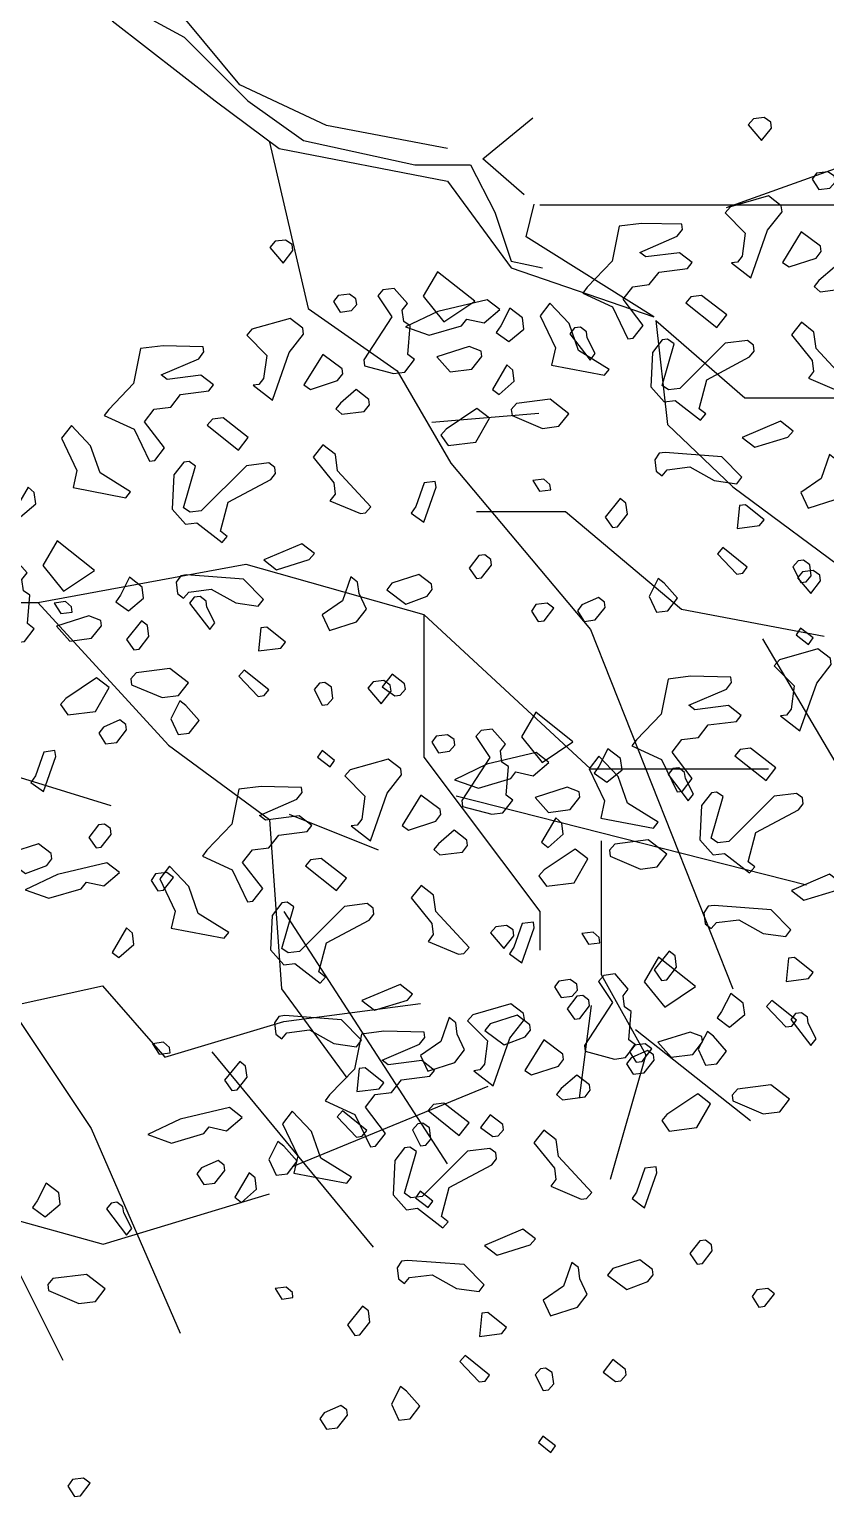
# Model space of a CAD drawing. Header units: millimetres. Extents: x 935 to 13922, y 3203 to 7816.
# Drawn here: x 5937.1 to 5980.8, y 4143.9 to 4224.6 of the extents above; entities that cross this region are included whole.
import ezdxf

# ---------------------------------------------------------------- set-up
doc = ezdxf.new("R2010")
doc.units = ezdxf.units.MM
doc.layers.add('ALBERI', color=104, linetype='Continuous')

msp = doc.modelspace()

# ---------------------------------------------------------------- linework, layer by layer
at = {"layer": 'ALBERI', "color": 104, "linetype": 'ByBlock'}
for p, q in [((5941.651, 4226.279), (5945.6, 4224.117)), ((5948.655, 4221.508), (5944.706, 4226.279)), ((5941.651, 4225.012), (5947.314, 4220.614)), ((5945.6, 4224.117), (5949.103, 4220.614)), ((5953.425, 4219.272), (5948.655, 4221.508)), ((5947.314, 4220.614), (5950.816, 4218.004)), ((5949.103, 4220.614), (5952.158, 4218.452)), ((5962.009, 4217.434), (5964.74, 4219.694)), ((5960.057, 4218.004), (5953.425, 4219.272)), ((5950.288, 4218.343), (5952.409, 4209.205)), ((5950.816, 4218.004), (5960.057, 4216.215)), ((5952.158, 4218.452), (5958.268, 4217.11)), ((5975.372, 4214.753), (5986.3, 4218.67)), ((5964.269, 4215.456), (5962.009, 4217.434)), ((5958.268, 4217.11), (5961.324, 4217.11)), ((5961.324, 4217.11), (5962.665, 4214.501)), ((5960.057, 4216.215), (5963.559, 4211.444)), ((5964.379, 4213.159), (5964.826, 4214.948)), ((5965.132, 4214.916), (5984.868, 4214.916)), ((5962.665, 4214.501), (5963.559, 4211.817)), ((5971.384, 4208.76), (5964.379, 4213.159)), ((5963.559, 4211.817), (5965.273, 4211.444)), ((5963.559, 4211.444), (5971.384, 4208.76)), ((5952.409, 4209.205), (5957.302, 4205.779)), ((5971.493, 4208.553), (5976.386, 4204.31)), ((5971.493, 4208.553), (5972.145, 4202.841)), ((5957.302, 4205.779), (5960.238, 4200.72)), ((5976.386, 4204.31), (5981.279, 4204.31)), ((5959.2, 4202.964), (5965.072, 4203.453)), ((5972.145, 4202.841), (5975.734, 4199.415)), ((5960.238, 4200.72), (5967.904, 4191.582)), ((5975.734, 4199.415), (5983.4, 4193.703)), ((5961.647, 4198.068), (5966.54, 4198.068)), ((5966.54, 4198.068), (5972.901, 4192.684)), ((5937.566, 4193.051), (5948.984, 4195.172)), ((5948.984, 4195.172), (5958.77, 4192.398)), ((5924.191, 4193.051), (5937.566, 4193.051)), ((5937.566, 4193.051), (5944.743, 4185.218)), ((5958.77, 4192.398), (5958.77, 4184.565)), ((5958.77, 4192.398), (5967.904, 4183.913)), ((5972.901, 4192.684), (5980.73, 4191.215)), ((5967.904, 4191.582), (5975.734, 4171.838)), ((5977.358, 4191.067), (5988.092, 4172.799)), ((5944.743, 4185.218), (5950.288, 4181.139)), ((5958.77, 4184.565), (5965.132, 4176.08)), ((5935.223, 4183.872), (5941.584, 4181.914)), ((5967.904, 4183.913), (5977.691, 4183.913)), ((5960.529, 4182.444), (5979.776, 4177.549)), ((5950.288, 4181.139), (5950.941, 4171.838)), ((5951.371, 4181.424), (5956.264, 4179.466)), ((5968.497, 4179.956), (5968.497, 4172.613)), ((5951.068, 4176.08), (5960.039, 4162.21)), ((5965.132, 4176.08), (5965.132, 4173.959)), ((5968.497, 4172.613), (5970.944, 4168.207)), ((5936.714, 4171.022), (5941.118, 4172.001)), ((5941.118, 4172.001), (5944.544, 4168.085)), ((5950.941, 4171.838), (5954.529, 4166.942)), ((5936.261, 4170.532), (5940.502, 4164.168)), ((5951.068, 4170.043), (5958.571, 4171.022)), ((5967.942, 4170.916), (5967.283, 4165.831)), ((5944.544, 4168.085), (5951.068, 4170.043)), ((5970.39, 4169.598), (5976.699, 4164.607)), ((5947.132, 4168.374), (5955.983, 4157.639)), ((5970.944, 4168.207), (5968.986, 4161.354)), ((5951.557, 4162.064), (5962.292, 4166.49)), ((5940.502, 4164.168), (5945.395, 4152.909)), ((5941.154, 4157.804), (5950.288, 4160.578)), ((5933.488, 4159.926), (5941.154, 4157.804)), ((5935.173, 4158.957), (5938.94, 4151.424))]:
    msp.add_line(p, q, dxfattribs=at)
at = {"layer": 'ALBERI', "color": 104}
for points in [[(5977.803, 4219.453), (5977.441, 4219.701), (5976.862, 4219.628), (5976.573, 4219.298), (5977.307, 4218.435), (5977.844, 4219.127), (5977.803, 4219.453)], [(5981.345, 4216.151), (5981.304, 4216.477), (5980.942, 4216.725), (5980.326, 4216.647), (5980.074, 4216.321), (5980.441, 4215.743), (5981.056, 4215.82), (5981.345, 4216.151)], [(5978.425, 4214.532), (5978.384, 4214.858), (5977.691, 4215.395), (5975.597, 4214.8), (5975.308, 4214.469), (5976.404, 4213.358), (5976.234, 4212.087), (5975.981, 4211.76), (5975.656, 4211.719), (5976.715, 4210.897), (5977.635, 4213.513), (5978.425, 4214.532)], [(5970.797, 4208.275), (5969.696, 4209.717), (5970.233, 4210.409), (5971.138, 4210.524), (5971.675, 4211.216), (5973.231, 4211.413), (5973.484, 4211.739), (5972.791, 4212.276), (5970.946, 4212.043), (5970.62, 4212.296), (5972.677, 4213.181), (5972.962, 4213.548), (5972.925, 4213.837), (5970.713, 4213.889), (5969.483, 4213.733), (5969.101, 4211.81), (5967.736, 4210.388), (5967.484, 4210.062), (5969.122, 4209.313), (5969.97, 4207.546), (5970.26, 4207.582), (5970.797, 4208.275)], [(5980.576, 4212.341), (5980.54, 4212.63), (5979.485, 4213.416), (5978.447, 4211.741), (5978.809, 4211.493), (5980.292, 4211.974), (5980.576, 4212.341)], [(5951.535, 4212.728), (5951.173, 4212.976), (5950.594, 4212.903), (5950.305, 4212.572), (5951.039, 4211.709), (5951.576, 4212.402), (5951.535, 4212.728)], [(5959.517, 4211.236), (5958.732, 4209.887), (5959.864, 4208.487), (5961.559, 4209.62), (5959.517, 4211.236)], [(5982.04, 4210.651), (5982.003, 4210.941), (5981.31, 4211.478), (5980.447, 4210.744), (5980.194, 4210.418), (5980.525, 4210.129), (5981.755, 4210.284), (5982.04, 4210.651)], [(5955.077, 4209.426), (5955.036, 4209.751), (5954.674, 4210), (5954.059, 4209.922), (5953.806, 4209.596), (5954.173, 4209.017), (5954.788, 4209.095), (5955.077, 4209.426)], [(5958.252, 4206.408), (5957.885, 4206.693), (5958.019, 4208.253), (5957.657, 4208.502), (5957.579, 4209.117), (5957.864, 4209.484), (5957.134, 4210.31), (5956.519, 4210.233), (5956.23, 4209.902), (5957.001, 4208.75), (5955.461, 4206.386), (5955.502, 4206.061), (5957.1, 4205.638), (5957.715, 4205.715), (5958.252, 4206.408)], [(5974.007, 4209.93), (5973.428, 4209.857), (5973.139, 4209.527), (5974.855, 4208.163), (5975.392, 4208.856), (5974.007, 4209.93)], [(5961.121, 4208.633), (5962.066, 4208.422), (5962.929, 4209.156), (5962.237, 4209.693), (5959.523, 4209.056), (5957.756, 4208.208), (5959.064, 4207.748), (5960.836, 4208.266), (5961.121, 4208.633)], [(5964.175, 4208.7), (5963.482, 4209.238), (5962.981, 4208.255), (5962.733, 4207.893), (5963.421, 4207.392), (5964.253, 4208.085), (5964.175, 4208.7)], [(5967.257, 4206.909), (5966.739, 4208.387), (5965.679, 4209.503), (5965.142, 4208.81), (5965.99, 4207.043), (5965.779, 4206.097), (5968.679, 4205.544), (5968.932, 4205.87), (5967.257, 4206.909)], [(5952.157, 4207.807), (5952.116, 4208.133), (5951.423, 4208.67), (5949.329, 4208.075), (5949.04, 4207.744), (5950.136, 4206.633), (5949.966, 4205.361), (5949.713, 4205.035), (5949.388, 4204.994), (5950.447, 4204.172), (5951.367, 4206.788), (5952.157, 4207.807)], [(5982.124, 4205.037), (5980.294, 4207.012), (5980.18, 4207.916), (5979.487, 4208.454), (5978.949, 4207.761), (5980.082, 4206.36), (5980.16, 4205.745), (5979.875, 4205.378), (5981.546, 4204.67), (5981.835, 4204.707), (5982.124, 4205.037)], [(5967.732, 4207.606), (5967.691, 4207.931), (5967.365, 4208.184), (5967.039, 4208.143), (5966.786, 4207.817), (5967.887, 4206.376), (5968.172, 4206.742), (5967.732, 4207.606)], [(5973.875, 4203.701), (5974.298, 4205.299), (5976.639, 4206.55), (5976.892, 4206.876), (5976.851, 4207.202), (5976.525, 4207.455), (5975.295, 4207.299), (5972.815, 4204.817), (5972.2, 4204.739), (5971.837, 4204.988), (5972.504, 4207.278), (5972.142, 4207.526), (5971.852, 4207.489), (5971.315, 4206.796), (5971.222, 4204.91), (5971.952, 4204.083), (5972.567, 4204.161), (5973.952, 4203.086), (5974.242, 4203.417), (5973.875, 4203.701)], [(5944.529, 4201.55), (5943.428, 4202.991), (5943.966, 4203.684), (5944.87, 4203.798), (5945.408, 4204.491), (5946.963, 4204.688), (5947.216, 4205.014), (5946.524, 4205.551), (5944.678, 4205.318), (5944.352, 4205.571), (5946.409, 4206.456), (5946.694, 4206.823), (5946.657, 4207.112), (5944.445, 4207.163), (5943.215, 4207.008), (5942.833, 4205.085), (5941.469, 4203.663), (5941.216, 4203.337), (5942.854, 4202.588), (5943.702, 4200.82), (5943.992, 4200.857), (5944.529, 4201.55)], [(5954.309, 4205.616), (5954.272, 4205.905), (5953.217, 4206.691), (5952.179, 4205.016), (5952.541, 4204.768), (5954.024, 4205.249), (5954.309, 4205.616)], [(5961.943, 4206.58), (5961.907, 4206.87), (5961.25, 4207.118), (5959.482, 4206.564), (5960.212, 4205.737), (5961.406, 4205.887), (5961.943, 4206.58)], [(5963.644, 4205.827), (5963.313, 4206.116), (5962.528, 4204.767), (5962.895, 4204.483), (5963.722, 4205.212), (5963.644, 4205.827)], [(5955.772, 4203.926), (5955.735, 4204.215), (5955.043, 4204.753), (5954.179, 4204.019), (5953.927, 4203.693), (5954.257, 4203.404), (5955.487, 4203.559), (5955.772, 4203.926)], [(5962.373, 4203.179), (5961.68, 4203.717), (5959.985, 4202.583), (5959.696, 4202.253), (5960.099, 4201.679), (5961.619, 4201.871), (5962.373, 4203.179)], [(5966.715, 4203.434), (5965.696, 4204.224), (5963.851, 4203.991), (5963.562, 4203.66), (5963.603, 4203.335), (5965.273, 4202.627), (5966.178, 4202.741), (5966.715, 4203.434)], [(5940.989, 4200.183), (5940.472, 4201.662), (5939.412, 4202.778), (5938.874, 4202.085), (5939.722, 4200.318), (5939.511, 4199.372), (5942.411, 4198.819), (5942.664, 4199.145), (5940.989, 4200.183)], [(5947.739, 4203.205), (5947.16, 4203.132), (5946.871, 4202.801), (5948.587, 4201.437), (5949.125, 4202.13), (5947.739, 4203.205)], [(5979.029, 4202.478), (5978.336, 4203.015), (5976.243, 4202.126), (5976.935, 4201.588), (5978.74, 4202.147), (5979.029, 4202.478)], [(5955.856, 4198.312), (5954.026, 4200.287), (5953.912, 4201.191), (5953.219, 4201.729), (5952.682, 4201.036), (5953.814, 4199.635), (5953.892, 4199.02), (5953.608, 4198.653), (5955.278, 4197.945), (5955.567, 4197.982), (5955.856, 4198.312)], [(5975.127, 4201.066), (5972.01, 4201.297), (5971.684, 4201.256), (5971.436, 4200.893), (5971.513, 4200.278), (5971.839, 4200.025), (5972.129, 4200.356), (5973.359, 4200.511), (5974.703, 4199.762), (5975.938, 4199.587), (5976.223, 4199.954), (5975.127, 4201.066)], [(5981.878, 4199.419), (5981.474, 4200.287), (5981.397, 4200.902), (5981.03, 4201.186), (5980.57, 4199.878), (5979.454, 4199.112), (5979.858, 4198.244), (5981.341, 4198.726), (5981.878, 4199.419)], [(5947.607, 4196.976), (5948.03, 4198.573), (5950.372, 4199.825), (5950.624, 4200.151), (5950.583, 4200.477), (5950.257, 4200.729), (5949.027, 4200.574), (5946.547, 4198.092), (5945.932, 4198.014), (5945.57, 4198.262), (5946.236, 4200.552), (5945.874, 4200.801), (5945.584, 4200.764), (5945.047, 4200.071), (5944.954, 4198.185), (5945.684, 4197.358), (5946.299, 4197.436), (5947.685, 4196.361), (5947.974, 4196.691), (5947.607, 4196.976)], [(5959.392, 4199.715), (5958.777, 4199.637), (5958.317, 4198.329), (5958.069, 4197.967), (5958.757, 4197.466), (5959.433, 4199.389), (5959.392, 4199.715)], [(5965.688, 4199.542), (5965.357, 4199.831), (5964.742, 4199.754), (5965.109, 4199.175), (5965.725, 4199.253), (5965.688, 4199.542)], [(5937.376, 4199.102), (5937.046, 4199.391), (5936.26, 4198.042), (5936.627, 4197.758), (5937.454, 4198.487), (5937.376, 4199.102)], [(5969.938, 4197.91), (5969.86, 4198.525), (5969.534, 4198.778), (5968.708, 4197.755), (5969.111, 4197.181), (5969.4, 4197.217), (5969.938, 4197.91)], [(5977.438, 4197.608), (5976.415, 4198.434), (5976.089, 4198.393), (5975.955, 4197.127), (5977.185, 4197.282), (5977.438, 4197.608)], [(5938.637, 4196.441), (5937.852, 4195.092), (5938.985, 4193.691), (5940.679, 4194.824), (5938.637, 4196.441)], [(5952.761, 4195.752), (5952.068, 4196.29), (5949.975, 4195.4), (5950.668, 4194.863), (5952.472, 4195.422), (5952.761, 4195.752)], [(5937.372, 4191.613), (5937.006, 4191.897), (5937.139, 4193.458), (5936.777, 4193.706), (5936.699, 4194.321), (5936.984, 4194.688), (5936.254, 4195.515), (5935.639, 4195.437), (5935.35, 4195.107), (5936.121, 4193.954), (5934.581, 4191.591), (5934.623, 4191.265), (5936.22, 4190.842), (5936.835, 4190.92), (5937.372, 4191.613)], [(5962.474, 4195.105), (5962.433, 4195.43), (5962.107, 4195.683), (5961.781, 4195.642), (5961.244, 4194.949), (5961.647, 4194.375), (5961.937, 4194.412), (5962.474, 4195.105)], [(5976.519, 4194.992), (5975.169, 4196.072), (5974.88, 4195.741), (5975.94, 4194.625), (5976.266, 4194.666), (5976.519, 4194.992)], [(5959.223, 4193.775), (5959.187, 4194.064), (5958.494, 4194.602), (5957.011, 4194.12), (5956.726, 4193.754), (5957.781, 4192.968), (5958.939, 4193.408), (5959.223, 4193.775)], [(5980.034, 4194.517), (5979.957, 4195.132), (5979.595, 4195.381), (5979.305, 4195.344), (5979.016, 4195.014), (5979.456, 4194.15), (5979.745, 4194.187), (5980.034, 4194.517)], [(5980.497, 4194.57), (5980.135, 4194.818), (5979.556, 4194.745), (5979.267, 4194.414), (5980.001, 4193.551), (5980.539, 4194.244), (5980.497, 4194.57)], [(5943.295, 4193.905), (5942.603, 4194.442), (5942.102, 4193.46), (5941.853, 4193.098), (5942.542, 4192.596), (5943.373, 4193.29), (5943.295, 4193.905)], [(5948.859, 4194.34), (5945.742, 4194.571), (5945.416, 4194.53), (5945.168, 4194.168), (5945.246, 4193.553), (5945.572, 4193.3), (5945.861, 4193.631), (5947.091, 4193.786), (5948.435, 4193.037), (5949.671, 4192.862), (5949.955, 4193.229), (5948.859, 4194.34)], [(5955.61, 4192.694), (5955.207, 4193.562), (5955.129, 4194.177), (5954.762, 4194.461), (5954.302, 4193.153), (5953.186, 4192.387), (5953.59, 4191.519), (5955.073, 4192.001), (5955.61, 4192.694)], [(5939.42, 4192.817), (5939.089, 4193.106), (5938.474, 4193.028), (5938.842, 4192.45), (5939.457, 4192.528), (5939.42, 4192.817)], [(5946.852, 4192.81), (5946.811, 4193.136), (5946.485, 4193.389), (5946.16, 4193.348), (5945.907, 4193.022), (5947.008, 4191.58), (5947.292, 4191.947), (5946.852, 4192.81)], [(5965.897, 4192.743), (5965.53, 4193.028), (5964.915, 4192.95), (5964.667, 4192.588), (5965.034, 4192.009), (5965.359, 4192.05), (5965.897, 4192.743)], [(5941.063, 4191.785), (5941.027, 4192.074), (5940.371, 4192.322), (5938.603, 4191.768), (5939.332, 4190.941), (5940.526, 4191.092), (5941.063, 4191.785)], [(5943.67, 4191.185), (5943.592, 4191.8), (5943.266, 4192.053), (5942.44, 4191.03), (5942.843, 4190.456), (5943.133, 4190.492), (5943.67, 4191.185)], [(5951.17, 4190.883), (5950.147, 4191.709), (5949.821, 4191.668), (5949.687, 4190.401), (5950.918, 4190.557), (5951.17, 4190.883)], [(5981.119, 4189.649), (5981.078, 4189.974), (5980.385, 4190.512), (5978.291, 4189.916), (5978.002, 4189.586), (5979.099, 4188.474), (5978.928, 4187.203), (5978.675, 4186.877), (5978.35, 4186.836), (5979.409, 4186.014), (5980.329, 4188.63), (5981.119, 4189.649)], [(5945.835, 4188.638), (5944.817, 4189.428), (5942.971, 4189.195), (5942.682, 4188.865), (5942.723, 4188.539), (5944.394, 4187.831), (5945.298, 4187.945), (5945.835, 4188.638)], [(5950.251, 4188.267), (5948.902, 4189.346), (5948.613, 4189.016), (5949.673, 4187.9), (5949.998, 4187.941), (5950.251, 4188.267)], [(5957.747, 4188.295), (5957.71, 4188.584), (5957.017, 4189.122), (5956.48, 4188.429), (5957.168, 4187.928), (5957.458, 4187.964), (5957.747, 4188.295)], [(5973.491, 4183.392), (5972.39, 4184.833), (5972.928, 4185.526), (5973.832, 4185.64), (5974.37, 4186.333), (5975.926, 4186.53), (5976.178, 4186.856), (5975.486, 4187.393), (5973.64, 4187.16), (5973.314, 4187.413), (5975.371, 4188.298), (5975.656, 4188.664), (5975.619, 4188.954), (5973.407, 4189.005), (5972.177, 4188.85), (5971.795, 4186.927), (5970.431, 4185.505), (5970.178, 4185.179), (5971.816, 4184.43), (5972.665, 4182.662), (5972.954, 4182.699), (5973.491, 4183.392)], [(5941.493, 4188.384), (5940.8, 4188.921), (5939.105, 4187.788), (5938.816, 4187.457), (5939.22, 4186.883), (5940.739, 4187.075), (5941.493, 4188.384)], [(5953.767, 4187.792), (5953.689, 4188.407), (5953.327, 4188.655), (5953.037, 4188.619), (5952.748, 4188.288), (5953.188, 4187.425), (5953.477, 4187.461), (5953.767, 4187.792)], [(5956.923, 4188.517), (5956.561, 4188.765), (5955.982, 4188.692), (5955.693, 4188.361), (5956.427, 4187.498), (5956.965, 4188.191), (5956.923, 4188.517)], [(5964.905, 4187.026), (5964.12, 4185.676), (5965.252, 4184.276), (5966.947, 4185.409), (5964.905, 4187.026)], [(5960.465, 4185.215), (5960.424, 4185.54), (5960.062, 4185.789), (5959.447, 4185.711), (5959.194, 4185.385), (5959.561, 4184.806), (5960.176, 4184.884), (5960.465, 4185.215)], [(5963.64, 4182.197), (5963.274, 4182.482), (5963.407, 4184.042), (5963.045, 4184.291), (5962.967, 4184.906), (5963.252, 4185.273), (5962.522, 4186.1), (5961.907, 4186.022), (5961.618, 4185.691), (5962.389, 4184.539), (5960.849, 4182.175), (5960.89, 4181.85), (5962.488, 4181.427), (5963.103, 4181.504), (5963.64, 4182.197)], [(5938.512, 4184.919), (5937.897, 4184.841), (5937.437, 4183.533), (5937.189, 4183.171), (5937.877, 4182.67), (5938.553, 4184.593), (5938.512, 4184.919)], [(5969.563, 4184.489), (5968.87, 4185.027), (5968.37, 4184.044), (5968.121, 4183.682), (5968.809, 4183.181), (5969.641, 4183.874), (5969.563, 4184.489)], [(5976.701, 4185.047), (5976.122, 4184.974), (5975.833, 4184.643), (5977.549, 4183.279), (5978.087, 4183.972), (5976.701, 4185.047)], [(5957.545, 4183.596), (5957.504, 4183.922), (5956.811, 4184.459), (5954.718, 4183.864), (5954.428, 4183.533), (5955.525, 4182.422), (5955.354, 4181.15), (5955.102, 4180.824), (5954.776, 4180.783), (5955.835, 4179.961), (5956.755, 4182.577), (5957.545, 4183.596)], [(5963.815, 4183.75), (5964.761, 4183.538), (5965.624, 4184.272), (5964.931, 4184.81), (5962.218, 4184.173), (5960.45, 4183.325), (5961.758, 4182.865), (5963.53, 4183.383), (5963.815, 4183.75)], [(5969.951, 4182.025), (5969.434, 4183.504), (5968.374, 4184.62), (5967.836, 4183.927), (5968.684, 4182.159), (5968.473, 4181.214), (5971.373, 4180.661), (5971.626, 4180.987), (5969.951, 4182.025)], [(5973.12, 4183.395), (5973.079, 4183.72), (5972.753, 4183.973), (5972.427, 4183.932), (5972.175, 4183.606), (5973.276, 4182.165), (5973.56, 4182.531), (5973.12, 4183.395)], [(5949.918, 4177.339), (5948.816, 4178.78), (5949.354, 4179.473), (5950.258, 4179.588), (5950.796, 4180.28), (5952.352, 4180.477), (5952.605, 4180.803), (5951.912, 4181.34), (5950.066, 4181.107), (5949.74, 4181.36), (5951.797, 4182.245), (5952.082, 4182.612), (5952.045, 4182.901), (5949.833, 4182.953), (5948.603, 4182.797), (5948.221, 4180.874), (5946.857, 4179.452), (5946.604, 4179.126), (5948.242, 4178.377), (5949.091, 4176.609), (5949.38, 4176.646), (5949.918, 4177.339)], [(5967.331, 4182.369), (5967.295, 4182.659), (5966.639, 4182.907), (5964.871, 4182.353), (5965.6, 4181.526), (5966.794, 4181.677), (5967.331, 4182.369)], [(5976.569, 4178.818), (5976.992, 4180.415), (5979.334, 4181.667), (5979.587, 4181.993), (5979.545, 4182.318), (5979.219, 4182.571), (5977.989, 4182.416), (5975.509, 4179.934), (5974.894, 4179.856), (5974.532, 4180.104), (5975.198, 4182.394), (5974.836, 4182.642), (5974.546, 4182.606), (5974.009, 4181.913), (5973.917, 4180.027), (5974.646, 4179.2), (5975.261, 4179.277), (5976.647, 4178.203), (5976.936, 4178.533), (5976.569, 4178.818)], [(5959.697, 4181.405), (5959.66, 4181.694), (5958.605, 4182.48), (5957.567, 4180.805), (5957.929, 4180.557), (5959.412, 4181.038), (5959.697, 4181.405)], [(5941.594, 4180.309), (5941.553, 4180.635), (5941.227, 4180.888), (5940.901, 4180.846), (5940.364, 4180.154), (5940.767, 4179.58), (5941.057, 4179.616), (5941.594, 4180.309)], [(5966.338, 4180.944), (5966.008, 4181.233), (5965.222, 4179.884), (5965.589, 4179.599), (5966.416, 4180.329), (5966.338, 4180.944)], [(5961.16, 4179.715), (5961.124, 4180.004), (5960.431, 4180.542), (5959.568, 4179.808), (5959.315, 4179.482), (5959.645, 4179.193), (5960.876, 4179.348), (5961.16, 4179.715)], [(5938.344, 4178.979), (5938.307, 4179.269), (5937.614, 4179.806), (5936.131, 4179.325), (5935.847, 4178.958), (5936.902, 4178.172), (5938.059, 4178.613), (5938.344, 4178.979)], [(5967.761, 4178.968), (5967.068, 4179.506), (5965.373, 4178.372), (5965.084, 4178.042), (5965.488, 4177.468), (5967.007, 4177.66), (5967.761, 4178.968)], [(5972.103, 4179.223), (5971.085, 4180.013), (5969.239, 4179.78), (5968.95, 4179.449), (5968.991, 4179.124), (5970.661, 4178.416), (5971.566, 4178.53), (5972.103, 4179.223)], [(5940.241, 4177.697), (5941.187, 4177.486), (5942.05, 4178.22), (5941.357, 4178.757), (5938.644, 4178.12), (5936.876, 4177.272), (5938.184, 4176.812), (5939.957, 4177.33), (5940.241, 4177.697)], [(5946.377, 4175.973), (5945.86, 4177.451), (5944.8, 4178.567), (5944.262, 4177.874), (5945.111, 4176.107), (5944.899, 4175.161), (5947.8, 4174.608), (5948.052, 4174.934), (5946.377, 4175.973)], [(5953.127, 4178.994), (5952.548, 4178.921), (5952.259, 4178.59), (5953.975, 4177.227), (5954.513, 4177.919), (5953.127, 4178.994)], [(5945.017, 4177.948), (5944.65, 4178.232), (5944.035, 4178.154), (5943.787, 4177.792), (5944.154, 4177.214), (5944.48, 4177.255), (5945.017, 4177.948)], [(5981.723, 4177.594), (5981.03, 4178.131), (5978.937, 4177.242), (5979.63, 4176.705), (5981.434, 4177.263), (5981.723, 4177.594)], [(5961.244, 4174.101), (5959.414, 4176.076), (5959.3, 4176.98), (5958.607, 4177.518), (5958.07, 4176.825), (5959.202, 4175.424), (5959.28, 4174.809), (5958.996, 4174.442), (5960.666, 4173.734), (5960.955, 4173.771), (5961.244, 4174.101)], [(5952.995, 4172.765), (5953.418, 4174.362), (5955.76, 4175.614), (5956.013, 4175.94), (5955.972, 4176.266), (5955.645, 4176.519), (5954.415, 4176.363), (5951.935, 4173.881), (5951.32, 4173.803), (5950.958, 4174.052), (5951.624, 4176.341), (5951.262, 4176.59), (5950.973, 4176.553), (5950.435, 4175.86), (5950.343, 4173.974), (5951.072, 4173.147), (5951.687, 4173.225), (5953.073, 4172.15), (5953.362, 4172.48), (5952.995, 4172.765)], [(5977.821, 4176.182), (5974.704, 4176.413), (5974.378, 4176.372), (5974.13, 4176.01), (5974.208, 4175.395), (5974.534, 4175.142), (5974.823, 4175.472), (5976.053, 4175.628), (5977.397, 4174.879), (5978.633, 4174.704), (5978.917, 4175.071), (5977.821, 4176.182)], [(5963.659, 4175.066), (5963.297, 4175.315), (5962.718, 4175.242), (5962.429, 4174.911), (5963.163, 4174.048), (5963.7, 4174.741), (5963.659, 4175.066)], [(5964.78, 4175.504), (5964.165, 4175.426), (5963.705, 4174.118), (5963.457, 4173.756), (5964.145, 4173.255), (5964.821, 4175.178), (5964.78, 4175.504)], [(5942.764, 4174.891), (5942.434, 4175.18), (5941.648, 4173.831), (5942.015, 4173.547), (5942.842, 4174.276), (5942.764, 4174.891)], [(5968.382, 4174.659), (5968.052, 4174.948), (5967.437, 4174.87), (5967.804, 4174.292), (5968.419, 4174.369), (5968.382, 4174.659)], [(5972.632, 4173.027), (5972.554, 4173.642), (5972.228, 4173.895), (5971.402, 4172.871), (5971.805, 4172.297), (5972.095, 4172.334), (5972.632, 4173.027)], [(5971.641, 4173.575), (5970.855, 4172.226), (5971.988, 4170.825), (5973.683, 4171.958), (5971.641, 4173.575)], [(5980.133, 4172.725), (5979.109, 4173.551), (5978.784, 4173.51), (5978.649, 4172.243), (5979.88, 4172.399), (5980.133, 4172.725)], [(5958.149, 4171.541), (5957.456, 4172.079), (5955.363, 4171.189), (5956.056, 4170.652), (5957.86, 4171.211), (5958.149, 4171.541)], [(5967.201, 4171.764), (5967.16, 4172.09), (5966.797, 4172.338), (5966.182, 4172.261), (5965.929, 4171.935), (5966.297, 4171.356), (5966.912, 4171.434), (5967.201, 4171.764)], [(5970.376, 4168.747), (5970.009, 4169.031), (5970.143, 4170.592), (5969.78, 4170.84), (5969.703, 4171.455), (5969.987, 4171.822), (5969.258, 4172.649), (5968.643, 4172.571), (5968.354, 4172.241), (5969.124, 4171.088), (5967.585, 4168.725), (5967.626, 4168.399), (5969.223, 4167.976), (5969.838, 4168.054), (5970.376, 4168.747)], [(5967.862, 4170.894), (5967.821, 4171.219), (5967.495, 4171.472), (5967.169, 4171.431), (5966.632, 4170.738), (5967.035, 4170.164), (5967.325, 4170.201), (5967.862, 4170.894)], [(5976.299, 4171.039), (5975.606, 4171.576), (5975.105, 4170.594), (5974.857, 4170.232), (5975.545, 4169.731), (5976.376, 4170.424), (5976.299, 4171.039)], [(5964.281, 4170.146), (5964.239, 4170.471), (5963.547, 4171.009), (5961.453, 4170.413), (5961.164, 4170.083), (5962.26, 4168.971), (5962.09, 4167.7), (5961.837, 4167.374), (5961.511, 4167.333), (5962.571, 4166.511), (5963.49, 4169.127), (5964.281, 4170.146)], [(5979.213, 4170.109), (5977.864, 4171.188), (5977.575, 4170.857), (5978.635, 4169.742), (5978.96, 4169.783), (5979.213, 4170.109)], [(5979.856, 4169.944), (5979.815, 4170.27), (5979.489, 4170.523), (5979.163, 4170.482), (5978.91, 4170.156), (5980.011, 4168.714), (5980.296, 4169.081), (5979.856, 4169.944)], [(5954.247, 4170.129), (5951.13, 4170.36), (5950.804, 4170.319), (5950.556, 4169.957), (5950.634, 4169.342), (5950.96, 4169.089), (5951.249, 4169.42), (5952.479, 4169.575), (5953.824, 4168.826), (5955.059, 4168.651), (5955.343, 4169.018), (5954.247, 4170.129)], [(5960.998, 4168.483), (5960.595, 4169.351), (5960.517, 4169.966), (5960.15, 4170.25), (5959.691, 4168.942), (5958.574, 4168.176), (5958.978, 4167.308), (5960.461, 4167.79), (5960.998, 4168.483)], [(5964.611, 4169.564), (5964.575, 4169.853), (5963.882, 4170.391), (5962.399, 4169.909), (5962.114, 4169.543), (5963.169, 4168.757), (5964.327, 4169.197), (5964.611, 4169.564)], [(5944.808, 4168.606), (5944.478, 4168.895), (5943.863, 4168.817), (5944.23, 4168.239), (5944.845, 4168.317), (5944.808, 4168.606)], [(5956.653, 4163.888), (5955.552, 4165.33), (5956.089, 4166.023), (5956.994, 4166.137), (5957.531, 4166.83), (5959.087, 4167.026), (5959.34, 4167.352), (5958.647, 4167.89), (5956.802, 4167.657), (5956.476, 4167.91), (5958.533, 4168.794), (5958.817, 4169.161), (5958.781, 4169.451), (5956.569, 4169.502), (5955.338, 4169.347), (5954.957, 4167.424), (5953.592, 4166.001), (5953.339, 4165.675), (5954.978, 4164.927), (5955.826, 4163.159), (5956.116, 4163.196), (5956.653, 4163.888)], [(5966.432, 4167.954), (5966.396, 4168.244), (5965.341, 4169.03), (5964.302, 4167.354), (5964.665, 4167.106), (5966.148, 4167.588), (5966.432, 4167.954)], [(5971.285, 4168.532), (5970.918, 4168.817), (5970.303, 4168.739), (5970.055, 4168.377), (5970.422, 4167.798), (5970.748, 4167.84), (5971.285, 4168.532)], [(5974.067, 4168.919), (5974.03, 4169.208), (5973.374, 4169.456), (5971.606, 4168.902), (5972.335, 4168.075), (5973.529, 4168.226), (5974.067, 4168.919)], [(5949.058, 4166.974), (5948.98, 4167.589), (5948.654, 4167.842), (5947.828, 4166.819), (5948.231, 4166.245), (5948.521, 4166.281), (5949.058, 4166.974)], [(5956.559, 4166.672), (5955.535, 4167.498), (5955.21, 4167.457), (5955.076, 4166.19), (5956.306, 4166.346), (5956.559, 4166.672)], [(5967.896, 4166.264), (5967.859, 4166.554), (5967.166, 4167.091), (5966.303, 4166.357), (5966.05, 4166.031), (5966.381, 4165.742), (5967.611, 4165.898), (5967.896, 4166.264)], [(5978.839, 4165.772), (5977.82, 4166.563), (5975.975, 4166.329), (5975.686, 4165.999), (5975.727, 4165.673), (5977.397, 4164.965), (5978.301, 4165.079), (5978.839, 4165.772)], [(5974.497, 4165.518), (5973.804, 4166.055), (5972.109, 4164.922), (5971.82, 4164.591), (5972.223, 4164.017), (5973.743, 4164.209), (5974.497, 4165.518)], [(5946.977, 4164.247), (5947.922, 4164.035), (5948.785, 4164.769), (5948.092, 4165.307), (5945.379, 4164.67), (5943.612, 4163.821), (5944.919, 4163.362), (5946.692, 4163.88), (5946.977, 4164.247)], [(5953.113, 4162.522), (5952.595, 4164.001), (5951.535, 4165.117), (5950.998, 4164.424), (5951.846, 4162.656), (5951.635, 4161.71), (5954.535, 4161.158), (5954.788, 4161.484), (5953.113, 4162.522)], [(5955.639, 4164.056), (5954.29, 4165.135), (5954.001, 4164.805), (5955.061, 4163.689), (5955.386, 4163.73), (5955.639, 4164.056)], [(5959.863, 4165.544), (5959.284, 4165.471), (5958.995, 4165.14), (5960.711, 4163.776), (5961.248, 4164.469), (5959.863, 4165.544)], [(5963.135, 4164.084), (5963.098, 4164.373), (5962.405, 4164.911), (5961.868, 4164.218), (5962.556, 4163.717), (5962.846, 4163.753), (5963.135, 4164.084)], [(5959.155, 4163.581), (5959.077, 4164.196), (5958.715, 4164.445), (5958.425, 4164.408), (5958.136, 4164.077), (5958.576, 4163.214), (5958.866, 4163.251), (5959.155, 4163.581)], [(5967.98, 4160.651), (5966.15, 4162.625), (5966.035, 4163.53), (5965.343, 4164.067), (5964.805, 4163.374), (5965.938, 4161.974), (5966.016, 4161.358), (5965.731, 4160.992), (5967.401, 4160.284), (5967.691, 4160.32), (5967.98, 4160.651)], [(5959.731, 4159.315), (5960.154, 4160.912), (5962.495, 4162.164), (5962.748, 4162.49), (5962.707, 4162.815), (5962.381, 4163.068), (5961.151, 4162.913), (5958.671, 4160.43), (5958.055, 4160.353), (5957.693, 4160.601), (5958.36, 4162.891), (5957.998, 4163.139), (5957.708, 4163.103), (5957.171, 4162.41), (5957.078, 4160.523), (5957.808, 4159.697), (5958.423, 4159.774), (5959.808, 4158.699), (5960.097, 4159.03), (5959.731, 4159.315)], [(5949.5, 4161.441), (5949.169, 4161.73), (5948.384, 4160.381), (5948.751, 4160.096), (5949.578, 4160.826), (5949.5, 4161.441)], [(5971.515, 4162.053), (5970.9, 4161.976), (5970.441, 4160.668), (5970.192, 4160.305), (5970.881, 4159.804), (5971.557, 4161.728), (5971.515, 4162.053)], [(5938.729, 4160.622), (5938.036, 4161.16), (5937.535, 4160.178), (5937.287, 4159.815), (5937.975, 4159.314), (5938.806, 4160.007), (5938.729, 4160.622)], [(5942.286, 4159.528), (5942.244, 4159.854), (5941.918, 4160.106), (5941.593, 4160.065), (5941.34, 4159.739), (5942.441, 4158.298), (5942.725, 4158.664), (5942.286, 4159.528)], [(5964.885, 4158.091), (5964.192, 4158.628), (5962.098, 4157.739), (5962.791, 4157.202), (5964.595, 4157.76), (5964.885, 4158.091)], [(5974.598, 4157.443), (5974.556, 4157.769), (5974.23, 4158.022), (5973.905, 4157.981), (5973.367, 4157.288), (5973.771, 4156.714), (5974.06, 4156.75), (5974.598, 4157.443)], [(5960.983, 4156.679), (5957.865, 4156.91), (5957.54, 4156.869), (5957.291, 4156.507), (5957.369, 4155.892), (5957.695, 4155.639), (5957.984, 4155.969), (5959.215, 4156.125), (5960.559, 4155.376), (5961.794, 4155.201), (5962.079, 4155.568), (5960.983, 4156.679)], [(5967.734, 4155.032), (5967.33, 4155.9), (5967.252, 4156.515), (5966.886, 4156.8), (5966.426, 4155.492), (5965.31, 4154.726), (5965.713, 4153.858), (5967.197, 4154.339), (5967.734, 4155.032)], [(5971.347, 4156.114), (5971.31, 4156.403), (5970.617, 4156.94), (5969.134, 4156.459), (5968.85, 4156.092), (5969.905, 4155.306), (5971.062, 4155.747), (5971.347, 4156.114)], [(5941.269, 4155.356), (5940.25, 4156.146), (5938.404, 4155.913), (5938.115, 4155.582), (5938.157, 4155.257), (5939.827, 4154.549), (5940.731, 4154.663), (5941.269, 4155.356)], [(5951.544, 4155.156), (5951.213, 4155.445), (5950.598, 4155.367), (5950.965, 4154.788), (5951.58, 4154.866), (5951.544, 4155.156)], [(5978.021, 4155.082), (5977.654, 4155.366), (5977.039, 4155.289), (5976.79, 4154.926), (5977.158, 4154.348), (5977.483, 4154.389), (5978.021, 4155.082)], [(5955.794, 4153.524), (5955.716, 4154.139), (5955.39, 4154.392), (5954.563, 4153.368), (5954.967, 4152.794), (5955.256, 4152.831), (5955.794, 4153.524)], [(5963.294, 4153.221), (5962.271, 4154.048), (5961.945, 4154.007), (5961.811, 4152.74), (5963.041, 4152.895), (5963.294, 4153.221)], [(5962.375, 4150.606), (5961.025, 4151.685), (5960.736, 4151.354), (5961.796, 4150.238), (5962.122, 4150.28), (5962.375, 4150.606)], [(5969.87, 4150.633), (5969.834, 4150.923), (5969.141, 4151.46), (5968.604, 4150.768), (5969.292, 4150.266), (5969.581, 4150.303), (5969.87, 4150.633)], [(5965.89, 4150.131), (5965.813, 4150.746), (5965.45, 4150.994), (5965.161, 4150.958), (5964.872, 4150.627), (5965.312, 4149.763), (5965.601, 4149.8), (5965.89, 4150.131)], [(5940.45, 4144.665), (5940.084, 4144.95), (5939.468, 4144.872), (5939.22, 4144.51), (5939.587, 4143.931), (5939.913, 4143.973), (5940.45, 4144.665)]]:
    msp.add_lwpolyline(points, dxfattribs=at)
at = {"layer": 'ALBERI', "color": 251}
for points in [[(5972.69, 4193.295), (5971.96, 4194.122), (5971.634, 4194.375), (5971.133, 4193.393), (5971.537, 4192.525), (5972.152, 4192.602), (5972.69, 4193.295)], [(5968.71, 4192.792), (5968.673, 4193.082), (5968.347, 4193.335), (5967.443, 4192.926), (5967.19, 4192.6), (5967.557, 4192.022), (5968.172, 4192.1), (5968.71, 4192.792)], [(5979.441, 4191.649), (5979.193, 4191.286), (5979.886, 4190.749), (5980.134, 4191.111), (5979.441, 4191.649)], [(5946.422, 4186.57), (5945.692, 4187.397), (5945.366, 4187.65), (5944.866, 4186.668), (5945.269, 4185.8), (5945.884, 4185.877), (5946.422, 4186.57)], [(5942.442, 4186.067), (5942.405, 4186.357), (5942.079, 4186.61), (5941.175, 4186.201), (5940.922, 4185.875), (5941.289, 4185.297), (5941.904, 4185.374), (5942.442, 4186.067)], [(5953.173, 4184.923), (5952.925, 4184.561), (5953.618, 4184.024), (5953.866, 4184.386), (5953.173, 4184.923)], [(5975.384, 4168.412), (5974.655, 4169.239), (5974.329, 4169.492), (5973.828, 4168.509), (5974.231, 4167.641), (5974.847, 4167.719), (5975.384, 4168.412)], [(5971.404, 4167.909), (5971.367, 4168.198), (5971.041, 4168.451), (5970.137, 4168.043), (5969.884, 4167.717), (5970.251, 4167.138), (5970.866, 4167.216), (5971.404, 4167.909)], [(5951.81, 4162.359), (5951.081, 4163.186), (5950.755, 4163.439), (5950.254, 4162.457), (5950.658, 4161.589), (5951.273, 4161.666), (5951.81, 4162.359)], [(5947.83, 4161.856), (5947.793, 4162.146), (5947.467, 4162.399), (5946.563, 4161.99), (5946.31, 4161.664), (5946.677, 4161.086), (5947.292, 4161.163), (5947.83, 4161.856)], [(5958.561, 4160.712), (5958.313, 4160.35), (5959.006, 4159.813), (5959.254, 4160.175), (5958.561, 4160.712)], [(5958.545, 4148.909), (5957.816, 4149.736), (5957.49, 4149.988), (5956.989, 4149.006), (5957.393, 4148.138), (5958.008, 4148.216), (5958.545, 4148.909)], [(5954.565, 4148.406), (5954.529, 4148.695), (5954.203, 4148.948), (5953.299, 4148.54), (5953.046, 4148.214), (5953.413, 4147.635), (5954.028, 4147.713), (5954.565, 4148.406)], [(5965.297, 4147.262), (5965.049, 4146.9), (5965.741, 4146.362), (5965.99, 4146.725), (5965.297, 4147.262)]]:
    msp.add_lwpolyline(points, dxfattribs=at)

doc.saveas('drawing.dxf')
